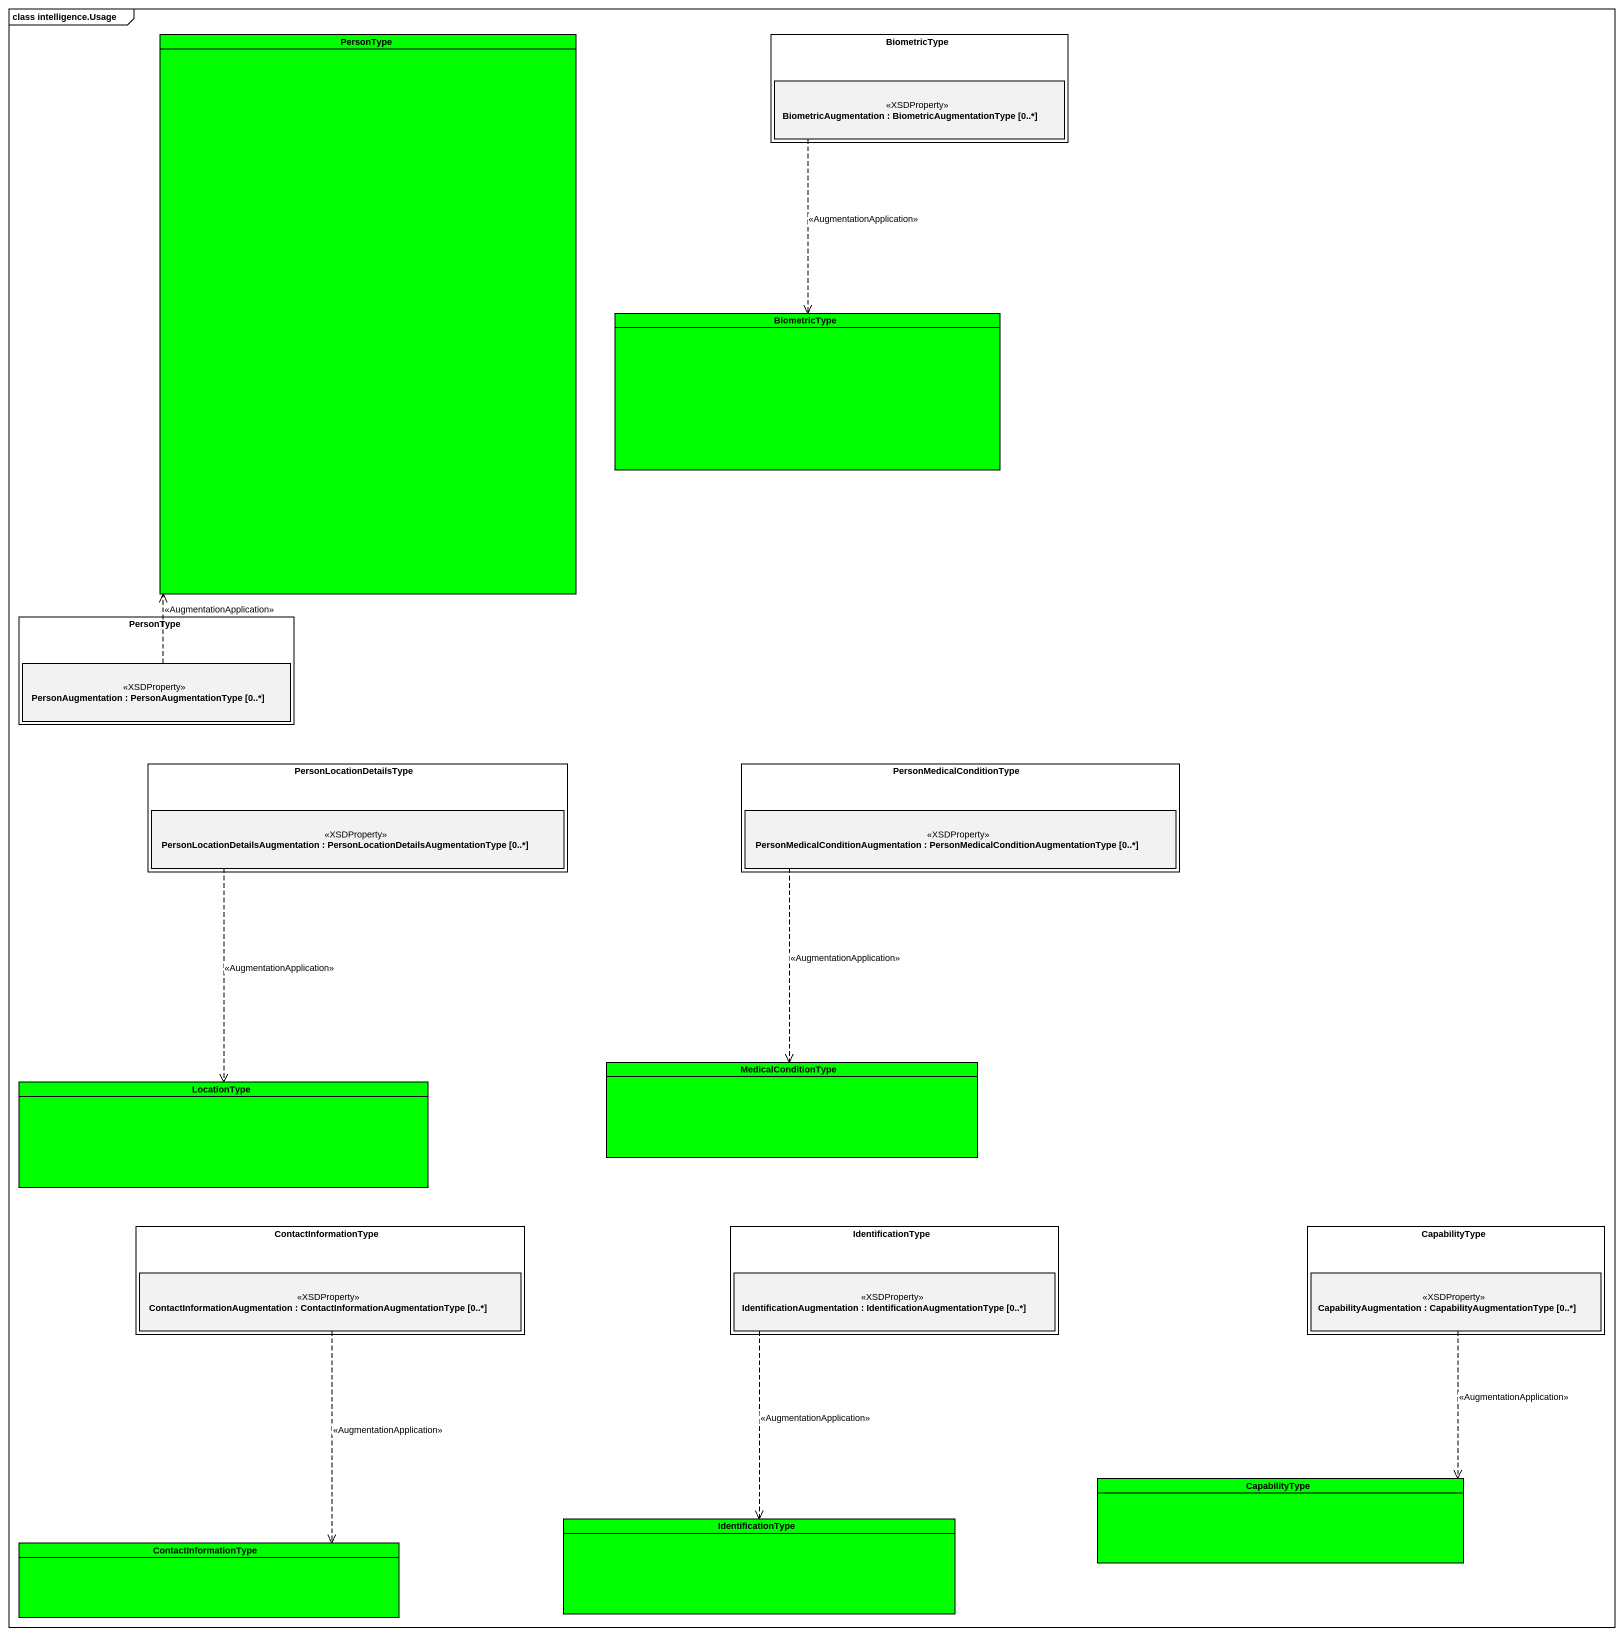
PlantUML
@startuml
mainframe class intelligence.Usage
allowmixing
hide circle
hide empty members
class PersonType #00FF00
rectangle BiometricType {
  rectangle "BiometricAugmentation : BiometricAugmentationType [0..*]" as BiometricAugmentation <<XSDProperty>>
}
class "BiometricType" as BiometricType_2 #00FF00
rectangle "PersonType" as PersonType_2 {
  rectangle "PersonAugmentation : PersonAugmentationType [0..*]" as PersonAugmentation <<XSDProperty>>
}
rectangle PersonLocationDetailsType {
  rectangle "PersonLocationDetailsAugmentation : PersonLocationDetailsAugmentationType [0..*]" as PersonLocationDetailsAugment <<XSDProperty>>
}
rectangle PersonMedicalConditionType {
  rectangle "PersonMedicalConditionAugmentation : PersonMedicalConditionAugmentationType [0..*]" as PersonMedicalConditionAugmen <<XSDProperty>>
}
class MedicalConditionType #00FF00
class LocationType #00FF00
rectangle ContactInformationType {
  rectangle "ContactInformationAugmentation : ContactInformationAugmentationType [0..*]" as ContactInformationAugmentati <<XSDProperty>>
}
rectangle IdentificationType {
  rectangle "IdentificationAugmentation : IdentificationAugmentationType [0..*]" as IdentificationAugmentation <<XSDProperty>>
}
rectangle CapabilityType {
  rectangle "CapabilityAugmentation : CapabilityAugmentationType [0..*]" as CapabilityAugmentation <<XSDProperty>>
}
class "CapabilityType" as CapabilityType_2 #00FF00
class "IdentificationType" as IdentificationType_2 #00FF00
class "ContactInformationType" as ContactInformationType_2 #00FF00
BiometricAugmentation ..> BiometricType_2 : <<AugmentationApplication>>
PersonAugmentation .up.> PersonType : <<AugmentationApplication>>
PersonLocationDetailsAugment ..> LocationType : <<AugmentationApplication>>
PersonMedicalConditionAugmen ..> MedicalConditionType : <<AugmentationApplication>>
ContactInformationAugmentati ..> ContactInformationType_2 : <<AugmentationApplication>>
IdentificationAugmentation ..> IdentificationType_2 : <<AugmentationApplication>>
CapabilityAugmentation ..> CapabilityType_2 : <<AugmentationApplication>>
@enduml
